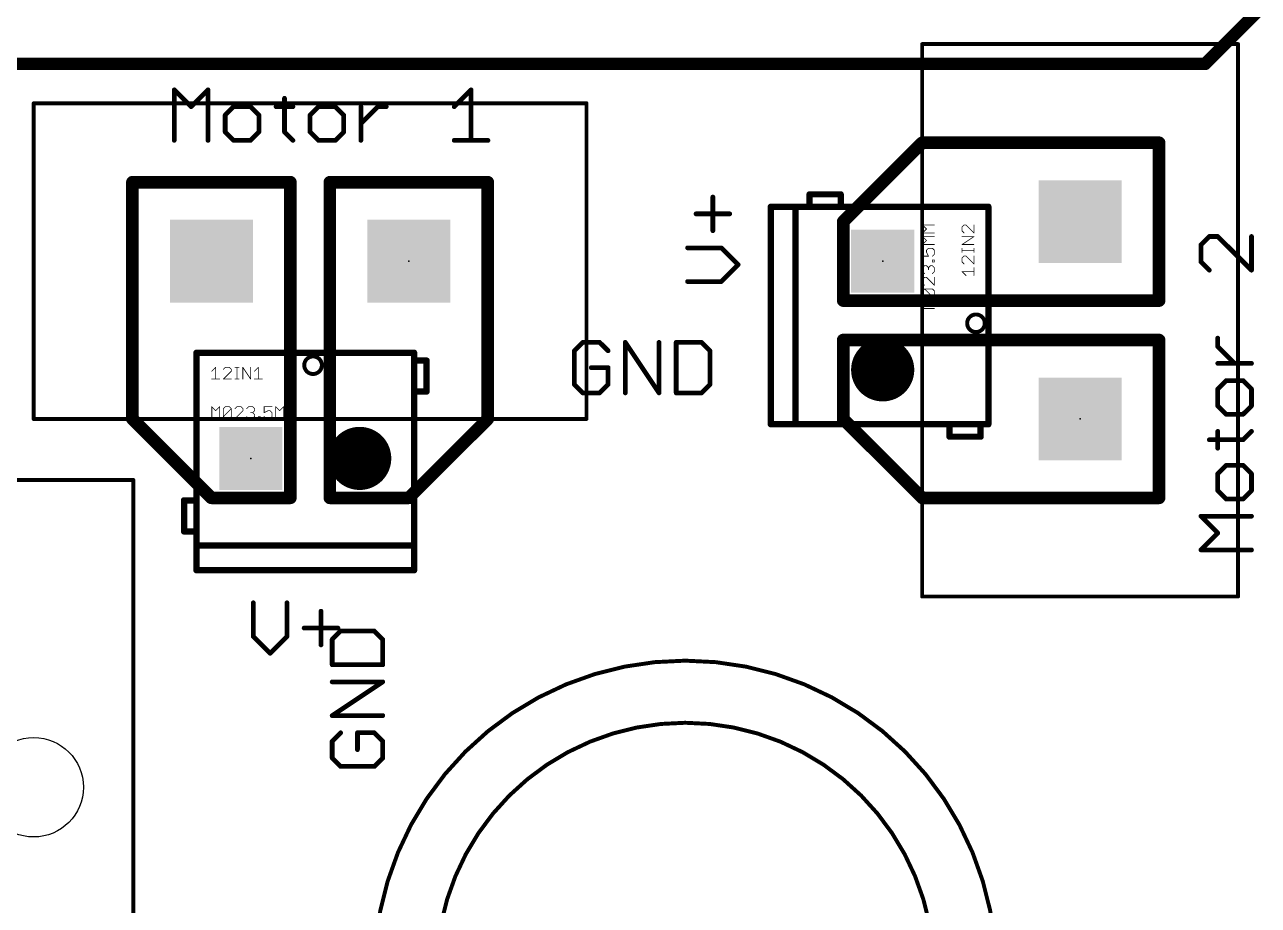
# Model space of a CAD drawing. Extents: x 0 to 9.2, y 0 to 4.69.
# Drawn here: x 6.314 to 7.876, y 1.934 to 3.05 of the extents above; entities that cross this region are included whole.
import ezdxf

# ---------------------------------------------------------------- set-up
doc = ezdxf.new("R2010")
doc.units = 0
for name, color, linetype in [('1', 22, 'CONTINUOUS'), ('121', 253, 'CONTINUOUS'), ('17', 82, 'CONTINUOUS'), ('20', 7, 'CONTINUOUS'), ('21', 253, 'CONTINUOUS'), ('22', 253, 'CONTINUOUS'), ('23', 7, 'CONTINUOUS'), ('24', 7, 'CONTINUOUS'), ('25', 253, 'CONTINUOUS'), ('27', 253, 'CONTINUOUS'), ('51', 253, 'CONTINUOUS')]:
    doc.layers.add(name, color=color, linetype=linetype)

# ---------------------------------------------------------------- blocks, each defined once
blk = doc.blocks.new('SQUAREP')
blk.add_solid([(-0.5, -0.5), (0.5, -0.5), (-0.5, 0.5), (0.5, 0.5)])
blk = doc.blocks.new('ROUNDP')
at = {"const_width": 0.5}
blk.add_lwpolyline([(0, -0.25, 1), (0, 0.25, 1), (0, -0.25)], format="xyb", dxfattribs=at)

msp = doc.modelspace()

# ---------------------------------------------------------------- linework, layer by layer
at = {"layer": '1', "const_width": 0.016}
for points in [[(8.375, 3.566732), (7.808268, 3)], [(7.808268, 3), (5.2, 3)], [(7.45, 2.9), (7.35, 2.8)], [(7.75, 2.9), (7.45, 2.9)], [(7.75, 2.7), (7.75, 2.9)], [(6.65, 2.85), (6.45, 2.85)], [(6.45, 2.85), (6.45, 2.55)], [(6.65, 2.45), (6.65, 2.85)], [(6.7, 2.85), (6.7, 2.45)], [(6.9, 2.85), (6.7, 2.85)], [(6.9, 2.55), (6.9, 2.85)], [(7.35, 2.8), (7.35, 2.7)], [(7.35, 2.7), (7.75, 2.7)], [(7.75, 2.65), (7.35, 2.65)], [(7.35, 2.65), (7.35, 2.55)], [(7.75, 2.45), (7.75, 2.65)], [(6.45, 2.55), (6.55, 2.45)], [(6.8, 2.45), (6.9, 2.55)], [(7.35, 2.55), (7.45, 2.45)], [(6.55, 2.45), (6.65, 2.45)], [(6.7, 2.45), (6.8, 2.45)], [(7.45, 2.45), (7.75, 2.45)]]:
    msp.add_lwpolyline(points, dxfattribs=at)
at = {"layer": '1', "const_width": 0.008}
for points in [[(7.805439, 3.002828, 1), (7.811096, 2.997172)], [(7.808268, 2.996, 1), (7.808268, 3.004)], [(7.45, 2.904, 1), (7.45, 2.896)], [(7.452828, 2.897172, 1), (7.447172, 2.902828)], [(7.754, 2.9, 1), (7.746, 2.9)], [(7.75, 2.896, 1), (7.75, 2.904)], [(6.45, 2.854, 1), (6.45, 2.846)], [(6.454, 2.85, 1), (6.446, 2.85)], [(6.654, 2.85, 1), (6.646, 2.85)], [(6.65, 2.846, 1), (6.65, 2.854)], [(6.704, 2.85, 1), (6.696, 2.85)], [(6.7, 2.854, 1), (6.7, 2.846)], [(6.904, 2.85, 1), (6.896, 2.85)], [(6.9, 2.846, 1), (6.9, 2.854)], [(7.354, 2.8, 1), (7.346, 2.8)], [(7.347172, 2.802828, 1), (7.352828, 2.797172)], [(7.35, 2.704, 1), (7.35, 2.696)], [(7.346, 2.7, 1), (7.354, 2.7)], [(7.746, 2.7, 1), (7.754, 2.7)], [(7.75, 2.696, 1), (7.75, 2.704)], [(7.35, 2.654, 1), (7.35, 2.646)], [(7.354, 2.65, 1), (7.346, 2.65)], [(7.754, 2.65, 1), (7.746, 2.65)], [(7.75, 2.646, 1), (7.75, 2.654)], [(6.446, 2.55, 1), (6.454, 2.55)], [(6.452828, 2.552828, 1), (6.447172, 2.547172)], [(6.896, 2.55, 1), (6.904, 2.55)], [(6.902828, 2.547172, 1), (6.897172, 2.552828)], [(7.346, 2.55, 1), (7.354, 2.55)], [(7.352828, 2.552828, 1), (7.347172, 2.547172)], [(6.55, 2.454, 1), (6.55, 2.446)], [(6.547172, 2.447172, 1), (6.552828, 2.452828)], [(6.646, 2.45, 1), (6.654, 2.45)], [(6.65, 2.446, 1), (6.65, 2.454)], [(6.7, 2.454, 1), (6.7, 2.446)], [(6.696, 2.45, 1), (6.704, 2.45)], [(6.797172, 2.452828, 1), (6.802828, 2.447172)], [(6.8, 2.446, 1), (6.8, 2.454)], [(7.45, 2.454, 1), (7.45, 2.446)], [(7.447172, 2.447172, 1), (7.452828, 2.452828)], [(7.746, 2.45, 1), (7.754, 2.45)], [(7.75, 2.446, 1), (7.75, 2.454)]]:
    msp.add_lwpolyline(points, format="xyb", dxfattribs=at)
at = {"layer": '121', "const_width": 0.006}
for points in [[(6.503, 2.903), (6.503, 2.967055)], [(6.503, 2.967055), (6.524352, 2.945703)], [(6.524352, 2.945703), (6.545703, 2.967055)], [(6.545703, 2.967055), (6.545703, 2.903)], [(6.857502, 2.945703), (6.878854, 2.967055)], [(6.878854, 2.967055), (6.878854, 2.903)], [(6.642586, 2.956379), (6.642586, 2.913676)], [(6.578131, 2.945703), (6.567455, 2.935027)], [(6.567455, 2.935027), (6.567455, 2.913676)], [(6.599482, 2.945703), (6.578131, 2.945703)], [(6.610158, 2.935027), (6.599482, 2.945703)], [(6.610158, 2.913676), (6.610158, 2.935027)], [(6.63191, 2.945703), (6.653261, 2.945703)], [(6.685556, 2.945703), (6.67488, 2.935027)], [(6.67488, 2.935027), (6.67488, 2.913676)], [(6.706907, 2.945703), (6.685556, 2.945703)], [(6.717583, 2.935027), (6.706907, 2.945703)], [(6.717583, 2.913676), (6.717583, 2.935027)], [(6.739335, 2.903), (6.739335, 2.945703)], [(6.739335, 2.924352), (6.760686, 2.945703)], [(6.760686, 2.945703), (6.771362, 2.945703)], [(6.567455, 2.913676), (6.578131, 2.903)], [(6.578131, 2.903), (6.599482, 2.903)], [(6.599482, 2.903), (6.610158, 2.913676)], [(6.642586, 2.913676), (6.653261, 2.903)], [(6.67488, 2.913676), (6.685556, 2.903)], [(6.685556, 2.903), (6.706907, 2.903)], [(6.706907, 2.903), (6.717583, 2.913676)], [(6.857502, 2.903), (6.900205, 2.903)], [(7.184973, 2.788545), (7.184973, 2.831248)], [(7.163621, 2.809896), (7.206324, 2.809896)], [(7.813621, 2.781247), (7.802945, 2.770572)], [(7.824297, 2.781247), (7.813621, 2.781247)], [(7.867, 2.738544), (7.824297, 2.781247)], [(7.867, 2.781247), (7.867, 2.738544)], [(7.195648, 2.766793), (7.152945, 2.766793)], [(7.217, 2.745441), (7.195648, 2.766793)], [(7.802945, 2.770572), (7.802945, 2.74922)], [(7.802945, 2.74922), (7.813621, 2.738544)], [(7.195648, 2.72409), (7.217, 2.745441)], [(7.152945, 2.72409), (7.195648, 2.72409)], [(7.020311, 2.647055), (7.009635, 2.636379)], [(7.041662, 2.647055), (7.020311, 2.647055)], [(7.052338, 2.636379), (7.041662, 2.647055)], [(7.07409, 2.583), (7.07409, 2.647055)], [(7.07409, 2.647055), (7.116793, 2.583)], [(7.116793, 2.583), (7.116793, 2.647055)], [(7.138545, 2.647055), (7.138545, 2.583)], [(7.170572, 2.647055), (7.138545, 2.647055)], [(7.181248, 2.636379), (7.170572, 2.647055)], [(7.824297, 2.641728), (7.824297, 2.652404)], [(7.845648, 2.620377), (7.824297, 2.641728)], [(7.009635, 2.636379), (7.009635, 2.593676)], [(7.181248, 2.593676), (7.181248, 2.636379)], [(7.052338, 2.615027), (7.030986, 2.615027)], [(7.052338, 2.593676), (7.052338, 2.615027)], [(7.867, 2.620377), (7.824297, 2.620377)], [(7.009635, 2.593676), (7.020311, 2.583)], [(7.041662, 2.583), (7.052338, 2.593676)], [(7.170572, 2.583), (7.181248, 2.593676)], [(7.834973, 2.598625), (7.824297, 2.587949)], [(7.856324, 2.598625), (7.834973, 2.598625)], [(7.867, 2.587949), (7.856324, 2.598625)], [(7.020311, 2.583), (7.041662, 2.583)], [(7.138545, 2.583), (7.170572, 2.583)], [(7.824297, 2.587949), (7.824297, 2.566598)], [(7.867, 2.566598), (7.867, 2.587949)], [(7.824297, 2.566598), (7.834973, 2.555922)], [(7.856324, 2.555922), (7.867, 2.566598)], [(7.834973, 2.555922), (7.856324, 2.555922)], [(7.824297, 2.512952), (7.824297, 2.534303)], [(7.856324, 2.523628), (7.867, 2.534303)], [(7.813621, 2.523628), (7.856324, 2.523628)], [(7.834973, 2.4912), (7.824297, 2.480524)], [(7.856324, 2.4912), (7.834973, 2.4912)], [(7.867, 2.480524), (7.856324, 2.4912)], [(7.824297, 2.480524), (7.824297, 2.459173)], [(7.867, 2.459173), (7.867, 2.480524)], [(7.824297, 2.459173), (7.834973, 2.448497)], [(7.856324, 2.448497), (7.867, 2.459173)], [(7.834973, 2.448497), (7.856324, 2.448497)], [(7.824297, 2.405393), (7.802945, 2.426745)], [(7.802945, 2.426745), (7.867, 2.426745)], [(7.802945, 2.384042), (7.824297, 2.405393)], [(7.867, 2.384042), (7.802945, 2.384042)], [(6.603, 2.317055), (6.603, 2.274352)], [(6.645703, 2.274352), (6.645703, 2.317055)], [(6.688806, 2.306379), (6.688806, 2.263676)], [(6.667455, 2.285027), (6.710158, 2.285027)], [(6.713621, 2.281248), (6.702945, 2.270572)], [(6.756324, 2.281248), (6.713621, 2.281248)], [(6.767, 2.270572), (6.756324, 2.281248)], [(6.603, 2.274352), (6.624352, 2.253)], [(6.624352, 2.253), (6.645703, 2.274352)], [(6.702945, 2.270572), (6.702945, 2.238545)], [(6.767, 2.238545), (6.767, 2.270572)], [(6.702945, 2.238545), (6.767, 2.238545)], [(6.702945, 2.17409), (6.767, 2.216793)], [(6.767, 2.216793), (6.702945, 2.216793)], [(6.767, 2.17409), (6.702945, 2.17409)], [(6.713621, 2.152338), (6.702945, 2.141662)], [(6.702945, 2.141662), (6.702945, 2.120311)], [(6.756324, 2.152338), (6.734973, 2.152338)], [(6.734973, 2.152338), (6.734973, 2.130986)], [(6.767, 2.141662), (6.756324, 2.152338)], [(6.767, 2.120311), (6.767, 2.141662)], [(6.702945, 2.120311), (6.713621, 2.109635)], [(6.713621, 2.109635), (6.756324, 2.109635)], [(6.756324, 2.109635), (6.767, 2.120311)]]:
    msp.add_lwpolyline(points, dxfattribs=at)
at = {"layer": '121', "const_width": 0.003}
for points in [[(6.5045, 2.967055, 1), (6.5015, 2.967055)], [(6.504061, 2.968115, 1), (6.501939, 2.965994)], [(6.547203, 2.967055, 1), (6.544203, 2.967055)], [(6.546764, 2.965994, 1), (6.544642, 2.968115)], [(6.880354, 2.967055, 1), (6.877354, 2.967055)], [(6.879914, 2.965994, 1), (6.877793, 2.968115)], [(6.644086, 2.956379, 1), (6.641086, 2.956379)], [(6.523291, 2.946764, 1), (6.525412, 2.944642)], [(6.523291, 2.944642, 1), (6.525412, 2.946764)], [(6.568955, 2.935027, 1), (6.565955, 2.935027)], [(6.566394, 2.936088, 1), (6.568516, 2.933967)], [(6.578131, 2.947203, 1), (6.578131, 2.944203)], [(6.579191, 2.944642, 1), (6.57707, 2.946764)], [(6.600543, 2.946764, 1), (6.598422, 2.944642)], [(6.599482, 2.944203, 1), (6.599482, 2.947203)], [(6.611658, 2.935027, 1), (6.608658, 2.935027)], [(6.609097, 2.933967, 1), (6.611219, 2.936088)], [(6.63191, 2.947203, 1), (6.63191, 2.944203)], [(6.653261, 2.944203, 1), (6.653261, 2.947203)], [(6.67638, 2.935027, 1), (6.67338, 2.935027)], [(6.673819, 2.936088, 1), (6.675941, 2.933967)], [(6.685556, 2.947203, 1), (6.685556, 2.944203)], [(6.686616, 2.944642, 1), (6.684495, 2.946764)], [(6.707968, 2.946764, 1), (6.705847, 2.944642)], [(6.706907, 2.944203, 1), (6.706907, 2.947203)], [(6.719083, 2.935027, 1), (6.716083, 2.935027)], [(6.716522, 2.933967, 1), (6.718644, 2.936088)], [(6.740835, 2.945703, 1), (6.737835, 2.945703)], [(6.760686, 2.947203, 1), (6.760686, 2.944203)], [(6.761747, 2.944642, 1), (6.759626, 2.946764)], [(6.771362, 2.944203, 1), (6.771362, 2.947203)], [(6.856442, 2.946764, 1), (6.858563, 2.944642)], [(6.738274, 2.925412, 1), (6.740396, 2.923291)], [(6.568516, 2.914736, 1), (6.566394, 2.912615)], [(6.565955, 2.913676, 1), (6.568955, 2.913676)], [(6.578131, 2.9045, 1), (6.578131, 2.9015)], [(6.57707, 2.901939, 1), (6.579191, 2.904061)], [(6.598422, 2.904061, 1), (6.600543, 2.901939)], [(6.599482, 2.9015, 1), (6.599482, 2.9045)], [(6.608658, 2.913676, 1), (6.611658, 2.913676)], [(6.611219, 2.912615, 1), (6.609097, 2.914736)], [(6.643646, 2.914736, 1), (6.641525, 2.912615)], [(6.641086, 2.913676, 1), (6.644086, 2.913676)], [(6.652201, 2.901939, 1), (6.654322, 2.904061)], [(6.675941, 2.914736, 1), (6.673819, 2.912615)], [(6.67338, 2.913676, 1), (6.67638, 2.913676)], [(6.685556, 2.9045, 1), (6.685556, 2.9015)], [(6.684495, 2.901939, 1), (6.686616, 2.904061)], [(6.705847, 2.904061, 1), (6.707968, 2.901939)], [(6.706907, 2.9015, 1), (6.706907, 2.9045)], [(6.716083, 2.913676, 1), (6.719083, 2.913676)], [(6.718644, 2.912615, 1), (6.716522, 2.914736)], [(6.857502, 2.9045, 1), (6.857502, 2.9015)], [(6.900205, 2.9015, 1), (6.900205, 2.9045)], [(6.5015, 2.903, 1), (6.5045, 2.903)], [(6.544203, 2.903, 1), (6.547203, 2.903)], [(6.737835, 2.903, 1), (6.740835, 2.903)], [(6.877354, 2.903, 1), (6.880354, 2.903)], [(7.186473, 2.831248, 1), (7.183473, 2.831248)], [(7.163621, 2.811396, 1), (7.163621, 2.808396)], [(7.206324, 2.808396, 1), (7.206324, 2.811396)], [(7.183473, 2.788545, 1), (7.186473, 2.788545)], [(7.813621, 2.782747, 1), (7.813621, 2.779747)], [(7.814682, 2.780187, 1), (7.81256, 2.782308)], [(7.825358, 2.782308, 1), (7.823236, 2.780187)], [(7.824297, 2.779747, 1), (7.824297, 2.782747)], [(7.8685, 2.781247, 1), (7.8655, 2.781247)], [(7.152945, 2.768293, 1), (7.152945, 2.765293)], [(7.196709, 2.767854, 1), (7.194588, 2.765732)], [(7.195648, 2.765293, 1), (7.195648, 2.768293)], [(7.804445, 2.770572, 1), (7.801445, 2.770572)], [(7.801885, 2.771632, 1), (7.804006, 2.769511)], [(7.804006, 2.750281, 1), (7.801885, 2.748159)], [(7.801445, 2.74922, 1), (7.804445, 2.74922)], [(7.218061, 2.744381, 1), (7.215939, 2.746502)], [(7.215939, 2.744381, 1), (7.218061, 2.746502)], [(7.81256, 2.737484, 1), (7.814682, 2.739605)], [(7.8655, 2.738544, 1), (7.8685, 2.738544)], [(7.865939, 2.737484, 1), (7.868061, 2.739605)], [(7.152945, 2.72559, 1), (7.152945, 2.72259)], [(7.194588, 2.725151, 1), (7.196709, 2.723029)], [(7.195648, 2.72259, 1), (7.195648, 2.72559)], [(7.020311, 2.648555, 1), (7.020311, 2.645555)], [(7.021371, 2.645994, 1), (7.01925, 2.648115)], [(7.042723, 2.648115, 1), (7.040602, 2.645994)], [(7.041662, 2.645555, 1), (7.041662, 2.648555)], [(7.07559, 2.647055, 1), (7.07259, 2.647055)], [(7.075338, 2.647887, 1), (7.072842, 2.646223)], [(7.118293, 2.647055, 1), (7.115293, 2.647055)], [(7.140045, 2.647055, 1), (7.137045, 2.647055)], [(7.138545, 2.648555, 1), (7.138545, 2.645555)], [(7.171633, 2.648115, 1), (7.169511, 2.645994)], [(7.170572, 2.645555, 1), (7.170572, 2.648555)], [(7.825797, 2.652404, 1), (7.822797, 2.652404)], [(7.825358, 2.642789, 1), (7.823236, 2.640668)], [(7.822797, 2.641728, 1), (7.825797, 2.641728)], [(7.011135, 2.636379, 1), (7.008135, 2.636379)], [(7.008574, 2.63744, 1), (7.010696, 2.635318)], [(7.051277, 2.635318, 1), (7.053399, 2.63744)], [(7.182748, 2.636379, 1), (7.179748, 2.636379)], [(7.180187, 2.635318, 1), (7.182309, 2.63744)], [(7.030986, 2.616527, 1), (7.030986, 2.613527)], [(7.053838, 2.615027, 1), (7.050838, 2.615027)], [(7.052338, 2.613527, 1), (7.052338, 2.616527)], [(7.824297, 2.621877, 1), (7.824297, 2.618877)], [(7.844588, 2.619316, 1), (7.846709, 2.621438)], [(7.867, 2.618877, 1), (7.867, 2.621877)], [(7.010696, 2.594736, 1), (7.008574, 2.592615)], [(7.008135, 2.593676, 1), (7.011135, 2.593676)], [(7.050838, 2.593676, 1), (7.053838, 2.593676)], [(7.053399, 2.592615, 1), (7.051277, 2.594736)], [(7.179748, 2.593676, 1), (7.182748, 2.593676)], [(7.182309, 2.592615, 1), (7.180187, 2.594736)], [(7.834973, 2.600125, 1), (7.834973, 2.597125)], [(7.836033, 2.597564, 1), (7.833912, 2.599686)], [(7.857385, 2.599686, 1), (7.855264, 2.597564)], [(7.856324, 2.597125, 1), (7.856324, 2.600125)], [(7.020311, 2.5845, 1), (7.020311, 2.5815)], [(7.01925, 2.581939, 1), (7.021371, 2.584061)], [(7.040602, 2.584061, 1), (7.042723, 2.581939)], [(7.041662, 2.5815, 1), (7.041662, 2.5845)], [(7.07259, 2.583, 1), (7.07559, 2.583)], [(7.115293, 2.583, 1), (7.118293, 2.583)], [(7.115545, 2.582168, 1), (7.118041, 2.583832)], [(7.138545, 2.5845, 1), (7.138545, 2.5815)], [(7.137045, 2.583, 1), (7.140045, 2.583)], [(7.169511, 2.584061, 1), (7.171633, 2.581939)], [(7.170572, 2.5815, 1), (7.170572, 2.5845)], [(7.825797, 2.587949, 1), (7.822797, 2.587949)], [(7.823236, 2.58901, 1), (7.825358, 2.586889)], [(7.8685, 2.587949, 1), (7.8655, 2.587949)], [(7.865939, 2.586889, 1), (7.868061, 2.58901)], [(7.825358, 2.567658, 1), (7.823236, 2.565537)], [(7.822797, 2.566598, 1), (7.825797, 2.566598)], [(7.8655, 2.566598, 1), (7.8685, 2.566598)], [(7.868061, 2.565537, 1), (7.865939, 2.567658)], [(7.834973, 2.557422, 1), (7.834973, 2.554422)], [(7.833912, 2.554861, 1), (7.836033, 2.556983)], [(7.855264, 2.556983, 1), (7.857385, 2.554861)], [(7.856324, 2.554422, 1), (7.856324, 2.557422)], [(7.825797, 2.534303, 1), (7.822797, 2.534303)], [(7.868061, 2.533243, 1), (7.865939, 2.535364)], [(7.813621, 2.525128, 1), (7.813621, 2.522128)], [(7.855264, 2.524688, 1), (7.857385, 2.522567)], [(7.856324, 2.522128, 1), (7.856324, 2.525128)], [(7.822797, 2.512952, 1), (7.825797, 2.512952)], [(7.834973, 2.4927, 1), (7.834973, 2.4897)], [(7.836033, 2.490139, 1), (7.833912, 2.492261)], [(7.857385, 2.492261, 1), (7.855264, 2.490139)], [(7.856324, 2.4897, 1), (7.856324, 2.4927)], [(7.825797, 2.480524, 1), (7.822797, 2.480524)], [(7.823236, 2.481585, 1), (7.825358, 2.479464)], [(7.8685, 2.480524, 1), (7.8655, 2.480524)], [(7.865939, 2.479464, 1), (7.868061, 2.481585)], [(7.825358, 2.460233, 1), (7.823236, 2.458112)], [(7.822797, 2.459173, 1), (7.825797, 2.459173)], [(7.8655, 2.459173, 1), (7.8685, 2.459173)], [(7.868061, 2.458112, 1), (7.865939, 2.460233)], [(7.834973, 2.449997, 1), (7.834973, 2.446997)], [(7.833912, 2.447436, 1), (7.836033, 2.449558)], [(7.855264, 2.449558, 1), (7.857385, 2.447436)], [(7.856324, 2.446997, 1), (7.856324, 2.449997)], [(7.804006, 2.427806, 1), (7.801885, 2.425684)], [(7.802945, 2.428245, 1), (7.802945, 2.425245)], [(7.867, 2.425245, 1), (7.867, 2.428245)], [(7.825358, 2.404333, 1), (7.823236, 2.406454)], [(7.823236, 2.404333, 1), (7.825358, 2.406454)], [(7.802945, 2.385542, 1), (7.802945, 2.382542)], [(7.801885, 2.385103, 1), (7.804006, 2.382981)], [(7.867, 2.382542, 1), (7.867, 2.385542)], [(6.6045, 2.317055, 1), (6.6015, 2.317055)], [(6.647203, 2.317055, 1), (6.644203, 2.317055)], [(6.690306, 2.306379, 1), (6.687306, 2.306379)], [(6.667455, 2.286527, 1), (6.667455, 2.283527)], [(6.710158, 2.283527, 1), (6.710158, 2.286527)], [(6.713621, 2.282748, 1), (6.713621, 2.279748)], [(6.714682, 2.280187, 1), (6.71256, 2.282309)], [(6.757385, 2.282309, 1), (6.755264, 2.280187)], [(6.756324, 2.279748, 1), (6.756324, 2.282748)], [(6.604061, 2.275412, 1), (6.601939, 2.273291)], [(6.6015, 2.274352, 1), (6.6045, 2.274352)], [(6.644203, 2.274352, 1), (6.647203, 2.274352)], [(6.646764, 2.273291, 1), (6.644642, 2.275412)], [(6.687306, 2.263676, 1), (6.690306, 2.263676)], [(6.704445, 2.270572, 1), (6.701445, 2.270572)], [(6.701885, 2.271633, 1), (6.704006, 2.269511)], [(6.7685, 2.270572, 1), (6.7655, 2.270572)], [(6.765939, 2.269511, 1), (6.768061, 2.271633)], [(6.623291, 2.254061, 1), (6.625412, 2.251939)], [(6.623291, 2.251939, 1), (6.625412, 2.254061)], [(6.702945, 2.240045, 1), (6.702945, 2.237045)], [(6.701445, 2.238545, 1), (6.704445, 2.238545)], [(6.7655, 2.238545, 1), (6.7685, 2.238545)], [(6.767, 2.237045, 1), (6.767, 2.240045)], [(6.702945, 2.218293, 1), (6.702945, 2.215293)], [(6.767832, 2.215545, 1), (6.766168, 2.218041)], [(6.767, 2.215293, 1), (6.767, 2.218293)], [(6.702945, 2.17559, 1), (6.702945, 2.17259)], [(6.702113, 2.175338, 1), (6.703777, 2.172842)], [(6.767, 2.17259, 1), (6.767, 2.17559)], [(6.704445, 2.141662, 1), (6.701445, 2.141662)], [(6.701885, 2.142723, 1), (6.704006, 2.140602)], [(6.714682, 2.151277, 1), (6.71256, 2.153399)], [(6.734973, 2.153838, 1), (6.734973, 2.150838)], [(6.736473, 2.152338, 1), (6.733473, 2.152338)], [(6.757385, 2.153399, 1), (6.755264, 2.151277)], [(6.756324, 2.150838, 1), (6.756324, 2.153838)], [(6.7685, 2.141662, 1), (6.7655, 2.141662)], [(6.765939, 2.140602, 1), (6.768061, 2.142723)], [(6.733473, 2.130986, 1), (6.736473, 2.130986)], [(6.701445, 2.120311, 1), (6.704445, 2.120311)], [(6.704006, 2.121371, 1), (6.701885, 2.11925)], [(6.713621, 2.111135, 1), (6.713621, 2.108135)], [(6.71256, 2.108574, 1), (6.714682, 2.110696)], [(6.755264, 2.110696, 1), (6.757385, 2.108574)], [(6.756324, 2.108135, 1), (6.756324, 2.111135)], [(6.7655, 2.120311, 1), (6.7685, 2.120311)], [(6.768061, 2.11925, 1), (6.765939, 2.121371)]]:
    msp.add_lwpolyline(points, format="xyb", dxfattribs=at)
at = {"layer": '20'}
msp.add_circle((6.325, 2.083268), 0.062992, dxfattribs=at)
at = {"layer": '21'}
for points, const_width in [([(7.85, 3.025), (7.45, 3.025)], 0.005), ([(7.45, 3.025), (7.45, 2.325)], 0.005), ([(7.85, 2.325), (7.85, 3.025)], 0.005), ([(7.258268, 2.543307), (7.258268, 2.818898)], 0.008), ([(7.258268, 2.818898), (7.289764, 2.818898)], 0.008), ([(7.289764, 2.818898), (7.533858, 2.818898)], 0.008), ([(7.289764, 2.543307), (7.289764, 2.818898)], 0.008), ([(7.533858, 2.818898), (7.533858, 2.543307)], 0.008), ([(6.531102, 2.633858), (6.806693, 2.633858)], 0.008), ([(6.531102, 2.389764), (6.531102, 2.633858)], 0.008), ([(6.806693, 2.633858), (6.806693, 2.389764)], 0.008), ([(7.289764, 2.543307), (7.258268, 2.543307)], 0.008), ([(7.533858, 2.543307), (7.289764, 2.543307)], 0.008), ([(6.531102, 2.358268), (6.531102, 2.389764)], 0.008), ([(6.806693, 2.389764), (6.531102, 2.389764)], 0.008), ([(6.806693, 2.389764), (6.806693, 2.358268)], 0.008), ([(6.806693, 2.358268), (6.531102, 2.358268)], 0.008), ([(7.45, 2.325), (7.85, 2.325)], 0.005)]:
    msp.add_lwpolyline(points, dxfattribs=dict(at, const_width=const_width))
for points, const_width in [([(7.45, 3.02625, 1), (7.45, 3.02375)], 0.0025), ([(7.45125, 3.025, 1), (7.44875, 3.025)], 0.0025), ([(7.85125, 3.025, 1), (7.84875, 3.025)], 0.0025), ([(7.85, 3.02375, 1), (7.85, 3.02625)], 0.0025), ([(7.260268, 2.818898, 1), (7.256268, 2.818898)], 0.004), ([(7.258268, 2.820898, 1), (7.258268, 2.816898)], 0.004), ([(7.289764, 2.820898, 1), (7.289764, 2.816898)], 0.004), ([(7.291764, 2.818898, 1), (7.287764, 2.818898)], 0.004), ([(7.289764, 2.816898, 1), (7.289764, 2.820898)], 0.004), ([(7.535858, 2.818898, 1), (7.531858, 2.818898)], 0.004), ([(7.533858, 2.816898, 1), (7.533858, 2.820898)], 0.004), ([(6.531102, 2.635858, 1), (6.531102, 2.631858)], 0.004), ([(6.533102, 2.633858, 1), (6.529102, 2.633858)], 0.004), ([(6.808693, 2.633858, 1), (6.804693, 2.633858)], 0.004), ([(6.806693, 2.631858, 1), (6.806693, 2.635858)], 0.004), ([(7.258268, 2.545307, 1), (7.258268, 2.541307)], 0.004), ([(7.289764, 2.545307, 1), (7.289764, 2.541307)], 0.004), ([(7.289764, 2.541307, 1), (7.289764, 2.545307)], 0.004), ([(7.533858, 2.541307, 1), (7.533858, 2.545307)], 0.004), ([(7.256268, 2.543307, 1), (7.260268, 2.543307)], 0.004), ([(7.287764, 2.543307, 1), (7.291764, 2.543307)], 0.004), ([(7.531858, 2.543307, 1), (7.535858, 2.543307)], 0.004), ([(6.533102, 2.389764, 1), (6.529102, 2.389764)], 0.004), ([(6.531102, 2.391764, 1), (6.531102, 2.387764)], 0.004), ([(6.529102, 2.389764, 1), (6.533102, 2.389764)], 0.004), ([(6.808693, 2.389764, 1), (6.804693, 2.389764)], 0.004), ([(6.804693, 2.389764, 1), (6.808693, 2.389764)], 0.004), ([(6.806693, 2.387764, 1), (6.806693, 2.391764)], 0.004), ([(6.531102, 2.360268, 1), (6.531102, 2.356268)], 0.004), ([(6.529102, 2.358268, 1), (6.533102, 2.358268)], 0.004), ([(6.804693, 2.358268, 1), (6.808693, 2.358268)], 0.004), ([(6.806693, 2.356268, 1), (6.806693, 2.360268)], 0.004), ([(7.45, 2.32625, 1), (7.45, 2.32375)], 0.0025), ([(7.85, 2.32375, 1), (7.85, 2.32625)], 0.0025), ([(7.44875, 2.325, 1), (7.45125, 2.325)], 0.0025), ([(7.84875, 2.325, 1), (7.85125, 2.325)], 0.0025), ([(7.15, 1.456299, 1), (7.15, 2.243701, 1), (7.15, 1.456299)], 0.005), ([(7.15, 1.535, 1), (7.15, 2.165, 1), (7.15, 1.535)], 0.005)]:
    msp.add_lwpolyline(points, format="xyb", dxfattribs=dict(at, const_width=const_width))
at = {"layer": '22', "const_width": 0.005}
for points in [[(6.325, 2.55), (6.325, 2.95)], [(6.325, 2.95), (7.025, 2.95)], [(7.025, 2.95), (7.025, 2.55)], [(7.025, 2.55), (6.325, 2.55)], [(6.451181, 2.472638), (5.748819, 2.472638)], [(6.451181, 2.472638), (6.451181, 1.827362)]]:
    msp.add_lwpolyline(points, dxfattribs=at)
at = {"layer": '22', "const_width": 0.0025}
for points in [[(6.32625, 2.95, 1), (6.32375, 2.95)], [(6.325, 2.95125, 1), (6.325, 2.94875)], [(7.02625, 2.95, 1), (7.02375, 2.95)], [(7.025, 2.94875, 1), (7.025, 2.95125)], [(6.325, 2.55125, 1), (6.325, 2.54875)], [(6.32375, 2.55, 1), (6.32625, 2.55)], [(7.02375, 2.55, 1), (7.02625, 2.55)], [(7.025, 2.54875, 1), (7.025, 2.55125)], [(6.452431, 2.472638, 1), (6.449931, 2.472638)], [(6.451181, 2.471388, 1), (6.451181, 2.473888)]]:
    msp.add_lwpolyline(points, format="xyb", dxfattribs=at)
at = {"layer": '23'}
for p in [(7.4, 2.75), (7.65, 2.55), (6.6, 2.5)]:
    msp.add_point(p, dxfattribs=at)
at = {"layer": '24'}
msp.add_point((6.8, 2.75), dxfattribs=at)
at = {"layer": '25', "const_width": 0.001}
for points in [[(7.502989, 2.795776), (7.500487, 2.793274)], [(7.505492, 2.795776), (7.502989, 2.795776)], [(7.5155, 2.785767), (7.505492, 2.795776)], [(7.5155, 2.795776), (7.5155, 2.785767)], [(7.500487, 2.793274), (7.500487, 2.788269)], [(7.500487, 2.788269), (7.502989, 2.785767)], [(7.500487, 2.771035), (7.5155, 2.781043)], [(7.5155, 2.781043), (7.500487, 2.781043)], [(7.5155, 2.771035), (7.500487, 2.771035)], [(7.500487, 2.761213), (7.500487, 2.766217)], [(7.5155, 2.761213), (7.5155, 2.766217)], [(7.5155, 2.763715), (7.500487, 2.763715)], [(7.502989, 2.756489), (7.500487, 2.753987)], [(7.500487, 2.753987), (7.500487, 2.748983)], [(7.500487, 2.748983), (7.502989, 2.74648)], [(7.505492, 2.756489), (7.502989, 2.756489)], [(7.5155, 2.74648), (7.505492, 2.756489)], [(7.5155, 2.756489), (7.5155, 2.74648)], [(7.505492, 2.731748), (7.500487, 2.736752)], [(7.500487, 2.736752), (7.5155, 2.736752)], [(7.5155, 2.731748), (7.5155, 2.741756)], [(6.5505, 2.610508), (6.555504, 2.615513)], [(6.555504, 2.615513), (6.555504, 2.6005)], [(6.567735, 2.615513), (6.565233, 2.613011)], [(6.565233, 2.6005), (6.575241, 2.610508)], [(6.572739, 2.615513), (6.567735, 2.615513)], [(6.575241, 2.613011), (6.572739, 2.615513)], [(6.575241, 2.610508), (6.575241, 2.613011)], [(6.579965, 2.615513), (6.584969, 2.615513)], [(6.582467, 2.6005), (6.582467, 2.615513)], [(6.589787, 2.6005), (6.589787, 2.615513)], [(6.589787, 2.615513), (6.599795, 2.6005)], [(6.599795, 2.6005), (6.599795, 2.615513)], [(6.604519, 2.610508), (6.609523, 2.615513)], [(6.609523, 2.615513), (6.609523, 2.6005)], [(6.5505, 2.6005), (6.560508, 2.6005)], [(6.575241, 2.6005), (6.565233, 2.6005)], [(6.579965, 2.6005), (6.584969, 2.6005)], [(6.604519, 2.6005), (6.614528, 2.6005)]]:
    msp.add_lwpolyline(points, dxfattribs=at)
at = {"layer": '25', "const_width": 0.0005}
for points in [[(7.502989, 2.796026, 1), (7.502989, 2.795526)], [(7.503166, 2.795599, 1), (7.502813, 2.795952)], [(7.505668, 2.795952, 1), (7.505315, 2.795599)], [(7.505492, 2.795526, 1), (7.505492, 2.796026)], [(7.51575, 2.795776, 1), (7.51525, 2.795776)], [(7.500737, 2.793274, 1), (7.500237, 2.793274)], [(7.50031, 2.79345, 1), (7.500664, 2.793097)], [(7.500664, 2.788446, 1), (7.50031, 2.788093)], [(7.500237, 2.788269, 1), (7.500737, 2.788269)], [(7.500487, 2.781293, 1), (7.500487, 2.780793)], [(7.502813, 2.78559, 1), (7.503166, 2.785944)], [(7.51525, 2.785767, 1), (7.51575, 2.785767)], [(7.515323, 2.78559, 1), (7.515677, 2.785944)], [(7.515639, 2.780835, 1), (7.515361, 2.781251)], [(7.5155, 2.780793, 1), (7.5155, 2.781293)], [(7.500487, 2.771285, 1), (7.500487, 2.770785)], [(7.500737, 2.766217, 1), (7.500237, 2.766217)], [(7.500349, 2.771243, 1), (7.500626, 2.770827)], [(7.51575, 2.766217, 1), (7.51525, 2.766217)], [(7.5155, 2.770785, 1), (7.5155, 2.771285)], [(7.500487, 2.763965, 1), (7.500487, 2.763465)], [(7.500237, 2.761213, 1), (7.500737, 2.761213)], [(7.500737, 2.753987, 1), (7.500237, 2.753987)], [(7.50031, 2.754164, 1), (7.500664, 2.75381)], [(7.500664, 2.749159, 1), (7.50031, 2.748806)], [(7.500237, 2.748983, 1), (7.500737, 2.748983)], [(7.502989, 2.756739, 1), (7.502989, 2.756239)], [(7.503166, 2.756312, 1), (7.502813, 2.756666)], [(7.505668, 2.756666, 1), (7.505315, 2.756312)], [(7.505492, 2.756239, 1), (7.505492, 2.756739)], [(7.51525, 2.761213, 1), (7.51575, 2.761213)], [(7.51575, 2.756489, 1), (7.51525, 2.756489)], [(7.5155, 2.763465, 1), (7.5155, 2.763965)], [(7.500664, 2.736929, 1), (7.50031, 2.736575)], [(7.500487, 2.737002, 1), (7.500487, 2.736502)], [(7.502813, 2.746304, 1), (7.503166, 2.746657)], [(7.51525, 2.74648, 1), (7.51575, 2.74648)], [(7.51575, 2.741756, 1), (7.51525, 2.741756)], [(7.515323, 2.746304, 1), (7.515677, 2.746657)], [(7.5155, 2.736502, 1), (7.5155, 2.737002)], [(7.505315, 2.731571, 1), (7.505668, 2.731925)], [(7.51525, 2.731748, 1), (7.51575, 2.731748)], [(6.550323, 2.610685, 1), (6.550677, 2.610332)], [(6.555754, 2.615513, 1), (6.555254, 2.615513)], [(6.555681, 2.615336, 1), (6.555327, 2.61569)], [(6.565056, 2.613187, 1), (6.565409, 2.612834)], [(6.567735, 2.615763, 1), (6.567735, 2.615263)], [(6.567911, 2.615336, 1), (6.567558, 2.61569)], [(6.572916, 2.61569, 1), (6.572562, 2.615336)], [(6.572739, 2.615263, 1), (6.572739, 2.615763)], [(6.575491, 2.613011, 1), (6.574991, 2.613011)], [(6.574991, 2.610508, 1), (6.575491, 2.610508)], [(6.575064, 2.612834, 1), (6.575418, 2.613187)], [(6.575418, 2.610332, 1), (6.575064, 2.610685)], [(6.579965, 2.615763, 1), (6.579965, 2.615263)], [(6.582717, 2.615513, 1), (6.582217, 2.615513)], [(6.584969, 2.615263, 1), (6.584969, 2.615763)], [(6.590037, 2.615513, 1), (6.589537, 2.615513)], [(6.589995, 2.615651, 1), (6.589579, 2.615374)], [(6.600045, 2.615513, 1), (6.599545, 2.615513)], [(6.604343, 2.610685, 1), (6.604696, 2.610332)], [(6.609773, 2.615513, 1), (6.609273, 2.615513)], [(6.6097, 2.615336, 1), (6.609347, 2.61569)], [(6.5505, 2.60075, 1), (6.5505, 2.60025)], [(6.555254, 2.6005, 1), (6.555754, 2.6005)], [(6.560508, 2.60025, 1), (6.560508, 2.60075)], [(6.565233, 2.60075, 1), (6.565233, 2.60025)], [(6.565056, 2.600677, 1), (6.565409, 2.600323)], [(6.575241, 2.60025, 1), (6.575241, 2.60075)], [(6.579965, 2.60075, 1), (6.579965, 2.60025)], [(6.582217, 2.6005, 1), (6.582717, 2.6005)], [(6.584969, 2.60025, 1), (6.584969, 2.60075)], [(6.589537, 2.6005, 1), (6.590037, 2.6005)], [(6.599545, 2.6005, 1), (6.600045, 2.6005)], [(6.599587, 2.600361, 1), (6.600003, 2.600639)], [(6.604519, 2.60075, 1), (6.604519, 2.60025)], [(6.609273, 2.6005, 1), (6.609773, 2.6005)], [(6.614528, 2.60025, 1), (6.614528, 2.60075)]]:
    msp.add_lwpolyline(points, format="xyb", dxfattribs=at)
at = {"layer": '27', "const_width": 0.001}
for points in [[(7.455492, 2.790771), (7.450487, 2.795776)], [(7.450487, 2.795776), (7.4655, 2.795776)], [(7.450487, 2.785767), (7.455492, 2.790771)], [(7.4655, 2.785767), (7.450487, 2.785767)], [(7.455492, 2.776039), (7.450487, 2.781043)], [(7.450487, 2.781043), (7.4655, 2.781043)], [(7.450487, 2.771035), (7.455492, 2.776039)], [(7.4655, 2.771035), (7.450487, 2.771035)], [(7.450487, 2.766311), (7.450487, 2.756302)], [(7.455492, 2.763808), (7.457994, 2.766311)], [(7.457994, 2.766311), (7.462998, 2.766311)], [(7.462998, 2.766311), (7.4655, 2.763808)], [(7.450487, 2.756302), (7.457994, 2.756302)], [(7.455492, 2.761306), (7.455492, 2.763808)], [(7.457994, 2.756302), (7.455492, 2.761306)], [(7.4655, 2.758804), (7.462998, 2.756302)], [(7.462998, 2.748936), (7.462998, 2.751438)], [(7.462998, 2.751438), (7.4655, 2.751438)], [(7.4655, 2.748936), (7.462998, 2.748936)], [(7.4655, 2.763808), (7.4655, 2.758804)], [(7.4655, 2.751438), (7.4655, 2.748936)], [(7.450487, 2.74171), (7.452989, 2.744212)], [(7.450487, 2.736705), (7.450487, 2.74171)], [(7.452989, 2.734203), (7.450487, 2.736705)], [(7.452989, 2.744212), (7.455492, 2.744212)], [(7.455492, 2.744212), (7.457994, 2.74171)], [(7.457994, 2.74171), (7.460496, 2.744212)], [(7.457994, 2.74171), (7.457994, 2.739207)], [(7.460496, 2.744212), (7.462998, 2.744212)], [(7.462998, 2.744212), (7.4655, 2.74171)], [(7.4655, 2.736705), (7.462998, 2.734203)], [(7.4655, 2.74171), (7.4655, 2.736705)], [(7.452989, 2.729479), (7.450487, 2.726977)], [(7.450487, 2.726977), (7.450487, 2.721973)], [(7.450487, 2.721973), (7.452989, 2.719471)], [(7.455492, 2.729479), (7.452989, 2.729479)], [(7.4655, 2.719471), (7.455492, 2.729479)], [(7.4655, 2.729479), (7.4655, 2.719471)], [(7.450487, 2.712245), (7.452989, 2.714747)], [(7.450487, 2.70724), (7.450487, 2.712245)], [(7.452989, 2.704738), (7.450487, 2.70724)], [(7.452989, 2.714747), (7.462998, 2.714747)], [(7.462998, 2.704738), (7.452989, 2.714747)], [(7.462998, 2.704738), (7.452989, 2.704738)], [(7.462998, 2.714747), (7.4655, 2.712245)], [(7.4655, 2.70724), (7.462998, 2.704738)], [(7.4655, 2.712245), (7.4655, 2.70724)], [(7.455492, 2.69501), (7.450487, 2.700014)], [(7.450487, 2.700014), (7.4655, 2.700014)], [(7.450487, 2.690006), (7.455492, 2.69501)], [(7.4655, 2.690006), (7.450487, 2.690006)], [(6.5505, 2.5505), (6.5505, 2.565513)], [(6.5505, 2.565513), (6.555504, 2.560508)], [(6.555504, 2.560508), (6.560508, 2.565513)], [(6.560508, 2.565513), (6.560508, 2.5505)], [(6.565233, 2.563011), (6.567735, 2.565513)], [(6.565233, 2.553002), (6.565233, 2.563011)], [(6.565233, 2.553002), (6.575241, 2.563011)], [(6.567735, 2.565513), (6.572739, 2.565513)], [(6.572739, 2.565513), (6.575241, 2.563011)], [(6.575241, 2.563011), (6.575241, 2.553002)], [(6.582467, 2.565513), (6.579965, 2.563011)], [(6.587471, 2.565513), (6.582467, 2.565513)], [(6.589974, 2.563011), (6.587471, 2.565513)], [(6.589974, 2.560508), (6.589974, 2.563011)], [(6.594698, 2.563011), (6.5972, 2.565513)], [(6.5972, 2.565513), (6.602204, 2.565513)], [(6.602204, 2.565513), (6.604706, 2.563011)], [(6.604706, 2.563011), (6.604706, 2.560508)], [(6.626805, 2.565513), (6.616796, 2.565513)], [(6.616796, 2.565513), (6.616796, 2.558006)], [(6.631529, 2.5505), (6.631529, 2.565513)], [(6.631529, 2.565513), (6.636533, 2.560508)], [(6.636533, 2.560508), (6.641537, 2.565513)], [(6.641537, 2.565513), (6.641537, 2.5505)], [(6.646261, 2.5505), (6.646261, 2.565513)], [(6.646261, 2.565513), (6.651266, 2.560508)], [(6.651266, 2.560508), (6.65627, 2.565513)], [(6.65627, 2.565513), (6.65627, 2.5505)], [(6.567735, 2.5505), (6.565233, 2.553002)], [(6.572739, 2.5505), (6.567735, 2.5505)], [(6.575241, 2.553002), (6.572739, 2.5505)], [(6.579965, 2.5505), (6.589974, 2.560508)], [(6.589974, 2.5505), (6.579965, 2.5505)], [(6.5972, 2.5505), (6.594698, 2.553002)], [(6.602204, 2.5505), (6.5972, 2.5505)], [(6.602204, 2.558006), (6.599702, 2.558006)], [(6.604706, 2.560508), (6.602204, 2.558006)], [(6.602204, 2.558006), (6.604706, 2.555504)], [(6.604706, 2.553002), (6.602204, 2.5505)], [(6.604706, 2.555504), (6.604706, 2.553002)], [(6.60943, 2.5505), (6.60943, 2.553002)], [(6.60943, 2.553002), (6.611932, 2.553002)], [(6.611932, 2.5505), (6.60943, 2.5505)], [(6.611932, 2.553002), (6.611932, 2.5505)], [(6.616796, 2.558006), (6.621801, 2.560508)], [(6.619298, 2.5505), (6.616796, 2.553002)], [(6.624303, 2.5505), (6.619298, 2.5505)], [(6.621801, 2.560508), (6.624303, 2.560508)], [(6.624303, 2.560508), (6.626805, 2.558006)], [(6.626805, 2.553002), (6.624303, 2.5505)], [(6.626805, 2.558006), (6.626805, 2.553002)]]:
    msp.add_lwpolyline(points, dxfattribs=at)
at = {"layer": '27', "const_width": 0.0005}
for points in [[(7.450487, 2.796026, 1), (7.450487, 2.795526)], [(7.450664, 2.795952, 1), (7.45031, 2.795599)], [(7.4655, 2.795526, 1), (7.4655, 2.796026)], [(7.450487, 2.786017, 1), (7.450487, 2.785517)], [(7.45031, 2.785944, 1), (7.450664, 2.78559)], [(7.450664, 2.78122, 1), (7.45031, 2.780866)], [(7.450487, 2.781293, 1), (7.450487, 2.780793)], [(7.455668, 2.790595, 1), (7.455315, 2.790948)], [(7.455315, 2.790595, 1), (7.455668, 2.790948)], [(7.4655, 2.785517, 1), (7.4655, 2.786017)], [(7.4655, 2.780793, 1), (7.4655, 2.781293)], [(7.450487, 2.771285, 1), (7.450487, 2.770785)], [(7.45031, 2.771211, 1), (7.450664, 2.770858)], [(7.450737, 2.766311, 1), (7.450237, 2.766311)], [(7.455668, 2.775862, 1), (7.455315, 2.776216)], [(7.455315, 2.775862, 1), (7.455668, 2.776216)], [(7.457994, 2.766561, 1), (7.457994, 2.766061)], [(7.45817, 2.766134, 1), (7.457817, 2.766487)], [(7.463175, 2.766487, 1), (7.462821, 2.766134)], [(7.462998, 2.766061, 1), (7.462998, 2.766561)], [(7.4655, 2.770785, 1), (7.4655, 2.771285)], [(7.450487, 2.756552, 1), (7.450487, 2.756052)], [(7.450237, 2.756302, 1), (7.450737, 2.756302)], [(7.455742, 2.763808, 1), (7.455242, 2.763808)], [(7.455315, 2.763985, 1), (7.455668, 2.763632)], [(7.455715, 2.761418, 1), (7.455268, 2.761194)], [(7.455242, 2.761306, 1), (7.455742, 2.761306)], [(7.45777, 2.75619, 1), (7.458217, 2.756414)], [(7.457994, 2.756052, 1), (7.457994, 2.756552)], [(7.462821, 2.756479, 1), (7.463175, 2.756125)], [(7.463248, 2.751438, 1), (7.462748, 2.751438)], [(7.462998, 2.751688, 1), (7.462998, 2.751188)], [(7.462998, 2.749186, 1), (7.462998, 2.748686)], [(7.46575, 2.763808, 1), (7.46525, 2.763808)], [(7.46525, 2.758804, 1), (7.46575, 2.758804)], [(7.46575, 2.751438, 1), (7.46525, 2.751438)], [(7.465323, 2.763632, 1), (7.465677, 2.763985)], [(7.465677, 2.758627, 1), (7.465323, 2.758981)], [(7.4655, 2.751188, 1), (7.4655, 2.751688)], [(7.4655, 2.748686, 1), (7.4655, 2.749186)], [(7.450737, 2.74171, 1), (7.450237, 2.74171)], [(7.45031, 2.741886, 1), (7.450664, 2.741533)], [(7.450664, 2.736882, 1), (7.45031, 2.736529)], [(7.450237, 2.736705, 1), (7.450737, 2.736705)], [(7.452989, 2.744462, 1), (7.452989, 2.743962)], [(7.453166, 2.744035, 1), (7.452813, 2.744389)], [(7.452813, 2.734026, 1), (7.453166, 2.73438)], [(7.455668, 2.744389, 1), (7.455315, 2.744035)], [(7.455492, 2.743962, 1), (7.455492, 2.744462)], [(7.458244, 2.74171, 1), (7.457744, 2.74171)], [(7.457817, 2.741886, 1), (7.45817, 2.741533)], [(7.457744, 2.739207, 1), (7.458244, 2.739207)], [(7.457817, 2.741533, 1), (7.45817, 2.741886)], [(7.460496, 2.744462, 1), (7.460496, 2.743962)], [(7.460673, 2.744035, 1), (7.460319, 2.744389)], [(7.462748, 2.748936, 1), (7.463248, 2.748936)], [(7.463175, 2.744389, 1), (7.462821, 2.744035)], [(7.462821, 2.73438, 1), (7.463175, 2.734026)], [(7.462998, 2.743962, 1), (7.462998, 2.744462)], [(7.46525, 2.748936, 1), (7.46575, 2.748936)], [(7.46575, 2.74171, 1), (7.46525, 2.74171)], [(7.46525, 2.736705, 1), (7.46575, 2.736705)], [(7.465323, 2.741533, 1), (7.465677, 2.741886)], [(7.465677, 2.736529, 1), (7.465323, 2.736882)], [(7.450737, 2.726977, 1), (7.450237, 2.726977)], [(7.45031, 2.727154, 1), (7.450664, 2.7268)], [(7.450664, 2.72215, 1), (7.45031, 2.721796)], [(7.450237, 2.721973, 1), (7.450737, 2.721973)], [(7.452989, 2.729729, 1), (7.452989, 2.729229)], [(7.453166, 2.729302, 1), (7.452813, 2.729656)], [(7.452813, 2.719294, 1), (7.453166, 2.719647)], [(7.455668, 2.729656, 1), (7.455315, 2.729302)], [(7.455492, 2.729229, 1), (7.455492, 2.729729)], [(7.46575, 2.729479, 1), (7.46525, 2.729479)], [(7.46525, 2.719471, 1), (7.46575, 2.719471)], [(7.465323, 2.719294, 1), (7.465677, 2.719647)], [(7.450737, 2.712245, 1), (7.450237, 2.712245)], [(7.45031, 2.712421, 1), (7.450664, 2.712068)], [(7.450664, 2.707417, 1), (7.45031, 2.707063)], [(7.450237, 2.70724, 1), (7.450737, 2.70724)], [(7.452989, 2.714997, 1), (7.452989, 2.714497)], [(7.452989, 2.704988, 1), (7.452989, 2.704488)], [(7.453166, 2.714923, 1), (7.452813, 2.71457)], [(7.453166, 2.71457, 1), (7.452813, 2.714923)], [(7.452813, 2.704561, 1), (7.453166, 2.704915)], [(7.463175, 2.714923, 1), (7.462821, 2.71457)], [(7.462821, 2.704915, 1), (7.463175, 2.704561)], [(7.462821, 2.704561, 1), (7.463175, 2.704915)], [(7.462998, 2.714497, 1), (7.462998, 2.714997)], [(7.462998, 2.704488, 1), (7.462998, 2.704988)], [(7.46575, 2.712245, 1), (7.46525, 2.712245)], [(7.46525, 2.70724, 1), (7.46575, 2.70724)], [(7.465323, 2.712068, 1), (7.465677, 2.712421)], [(7.465677, 2.707064, 1), (7.465323, 2.707417)], [(7.450664, 2.700191, 1), (7.45031, 2.699837)], [(7.450487, 2.700264, 1), (7.450487, 2.699764)], [(7.450487, 2.690256, 1), (7.450487, 2.689756)], [(7.45031, 2.690182, 1), (7.450664, 2.689829)], [(7.455668, 2.694833, 1), (7.455315, 2.695187)], [(7.455315, 2.694833, 1), (7.455668, 2.695187)], [(7.4655, 2.699764, 1), (7.4655, 2.700264)], [(7.4655, 2.689756, 1), (7.4655, 2.690256)], [(6.55075, 2.565513, 1), (6.55025, 2.565513)], [(6.550677, 2.56569, 1), (6.550323, 2.565336)], [(6.560758, 2.565513, 1), (6.560258, 2.565513)], [(6.560685, 2.565336, 1), (6.560332, 2.56569)], [(6.565483, 2.563011, 1), (6.564983, 2.563011)], [(6.565056, 2.563187, 1), (6.565409, 2.562834)], [(6.567735, 2.565763, 1), (6.567735, 2.565263)], [(6.567911, 2.565336, 1), (6.567558, 2.56569)], [(6.572916, 2.56569, 1), (6.572562, 2.565336)], [(6.572739, 2.565263, 1), (6.572739, 2.565763)], [(6.575491, 2.563011, 1), (6.574991, 2.563011)], [(6.575418, 2.562834, 1), (6.575064, 2.563187)], [(6.575064, 2.562834, 1), (6.575418, 2.563187)], [(6.579788, 2.563187, 1), (6.580142, 2.562834)], [(6.582467, 2.565763, 1), (6.582467, 2.565263)], [(6.582644, 2.565336, 1), (6.58229, 2.56569)], [(6.587648, 2.56569, 1), (6.587295, 2.565336)], [(6.587471, 2.565263, 1), (6.587471, 2.565763)], [(6.590224, 2.563011, 1), (6.589724, 2.563011)], [(6.589797, 2.562834, 1), (6.59015, 2.563187)], [(6.594521, 2.563187, 1), (6.594874, 2.562834)], [(6.5972, 2.565763, 1), (6.5972, 2.565263)], [(6.597376, 2.565336, 1), (6.597023, 2.56569)], [(6.602381, 2.56569, 1), (6.602027, 2.565336)], [(6.602204, 2.565263, 1), (6.602204, 2.565763)], [(6.604956, 2.563011, 1), (6.604456, 2.563011)], [(6.604529, 2.562834, 1), (6.604883, 2.563187)], [(6.616796, 2.565763, 1), (6.616796, 2.565263)], [(6.617046, 2.565513, 1), (6.616546, 2.565513)], [(6.626805, 2.565263, 1), (6.626805, 2.565763)], [(6.631779, 2.565513, 1), (6.631279, 2.565513)], [(6.631706, 2.56569, 1), (6.631352, 2.565336)], [(6.641787, 2.565513, 1), (6.641287, 2.565513)], [(6.641714, 2.565336, 1), (6.641361, 2.56569)], [(6.646511, 2.565513, 1), (6.646011, 2.565513)], [(6.646438, 2.56569, 1), (6.646085, 2.565336)], [(6.65652, 2.565513, 1), (6.65602, 2.565513)], [(6.656447, 2.565336, 1), (6.656093, 2.56569)], [(6.55025, 2.5505, 1), (6.55075, 2.5505)], [(6.555327, 2.560685, 1), (6.555681, 2.560332)], [(6.555327, 2.560332, 1), (6.555681, 2.560685)], [(6.560258, 2.5505, 1), (6.560758, 2.5505)], [(6.565409, 2.553179, 1), (6.565056, 2.552825)], [(6.565056, 2.553179, 1), (6.565409, 2.552825)], [(6.564983, 2.553002, 1), (6.565483, 2.553002)], [(6.567735, 2.55075, 1), (6.567735, 2.55025)], [(6.567558, 2.550323, 1), (6.567911, 2.550677)], [(6.572562, 2.550677, 1), (6.572916, 2.550323)], [(6.572739, 2.55025, 1), (6.572739, 2.55075)], [(6.574991, 2.553002, 1), (6.575491, 2.553002)], [(6.575418, 2.552825, 1), (6.575064, 2.553179)], [(6.579965, 2.55075, 1), (6.579965, 2.55025)], [(6.579788, 2.550677, 1), (6.580142, 2.550323)], [(6.589724, 2.560508, 1), (6.590224, 2.560508)], [(6.59015, 2.560332, 1), (6.589797, 2.560685)], [(6.589974, 2.55025, 1), (6.589974, 2.55075)], [(6.594874, 2.553179, 1), (6.594521, 2.552825)], [(6.5972, 2.55075, 1), (6.5972, 2.55025)], [(6.597023, 2.550323, 1), (6.597376, 2.550677)], [(6.599702, 2.558256, 1), (6.599702, 2.557756)], [(6.602381, 2.558183, 1), (6.602027, 2.55783)], [(6.602027, 2.558183, 1), (6.602381, 2.55783)], [(6.602027, 2.550677, 1), (6.602381, 2.550323)], [(6.602204, 2.557756, 1), (6.602204, 2.558256)], [(6.602204, 2.55025, 1), (6.602204, 2.55075)], [(6.604456, 2.560508, 1), (6.604956, 2.560508)], [(6.604956, 2.555504, 1), (6.604456, 2.555504)], [(6.604456, 2.553002, 1), (6.604956, 2.553002)], [(6.604883, 2.560332, 1), (6.604529, 2.560685)], [(6.604529, 2.555327, 1), (6.604883, 2.555681)], [(6.604883, 2.552825, 1), (6.604529, 2.553179)], [(6.60968, 2.553002, 1), (6.60918, 2.553002)], [(6.60943, 2.553252, 1), (6.60943, 2.552752)], [(6.60943, 2.55075, 1), (6.60943, 2.55025)], [(6.60918, 2.5505, 1), (6.60968, 2.5505)], [(6.612182, 2.553002, 1), (6.611682, 2.553002)], [(6.611682, 2.5505, 1), (6.612182, 2.5505)], [(6.611932, 2.552752, 1), (6.611932, 2.553252)], [(6.611932, 2.55025, 1), (6.611932, 2.55075)], [(6.616546, 2.558006, 1), (6.617046, 2.558006)], [(6.616685, 2.55823, 1), (6.616908, 2.557783)], [(6.616973, 2.553179, 1), (6.61662, 2.552825)], [(6.619298, 2.55075, 1), (6.619298, 2.55025)], [(6.619122, 2.550323, 1), (6.619475, 2.550677)], [(6.621801, 2.560758, 1), (6.621801, 2.560258)], [(6.621912, 2.560285, 1), (6.621689, 2.560732)], [(6.62448, 2.560685, 1), (6.624126, 2.560332)], [(6.624126, 2.550677, 1), (6.62448, 2.550323)], [(6.624303, 2.560258, 1), (6.624303, 2.560758)], [(6.624303, 2.55025, 1), (6.624303, 2.55075)], [(6.627055, 2.558006, 1), (6.626555, 2.558006)], [(6.626555, 2.553002, 1), (6.627055, 2.553002)], [(6.626628, 2.55783, 1), (6.626982, 2.558183)], [(6.626982, 2.552825, 1), (6.626628, 2.553179)], [(6.631279, 2.5505, 1), (6.631779, 2.5505)], [(6.636356, 2.560685, 1), (6.63671, 2.560332)], [(6.636356, 2.560332, 1), (6.63671, 2.560685)], [(6.641287, 2.5505, 1), (6.641787, 2.5505)], [(6.646011, 2.5505, 1), (6.646511, 2.5505)], [(6.651089, 2.560685, 1), (6.651442, 2.560332)], [(6.651089, 2.560332, 1), (6.651442, 2.560685)], [(6.65602, 2.5505, 1), (6.65652, 2.5505)]]:
    msp.add_lwpolyline(points, format="xyb", dxfattribs=at)
at = {"layer": '51', "const_width": 0.008}
for points in [[(7.34685, 2.834646), (7.30748, 2.834646)], [(7.30748, 2.834646), (7.30748, 2.818898)], [(7.34685, 2.818898), (7.34685, 2.834646)], [(6.806693, 2.624016), (6.822441, 2.624016)], [(6.822441, 2.624016), (6.822441, 2.584646)], [(6.822441, 2.584646), (6.806693, 2.584646)], [(7.484646, 2.527559), (7.484646, 2.543307)], [(7.524016, 2.543307), (7.524016, 2.527559)], [(7.524016, 2.527559), (7.484646, 2.527559)], [(6.531102, 2.44685), (6.515354, 2.44685)], [(6.515354, 2.44685), (6.515354, 2.40748)], [(6.515354, 2.40748), (6.531102, 2.40748)]]:
    msp.add_lwpolyline(points, dxfattribs=at)
at = {"layer": '51'}
for points, const_width in [([(7.30748, 2.836646, 1), (7.30748, 2.832646)], 0.004), ([(7.30948, 2.834646, 1), (7.30548, 2.834646)], 0.004), ([(7.34885, 2.834646, 1), (7.34485, 2.834646)], 0.004), ([(7.34685, 2.832646, 1), (7.34685, 2.836646)], 0.004), ([(7.30548, 2.818898, 1), (7.30948, 2.818898)], 0.004), ([(7.34485, 2.818898, 1), (7.34885, 2.818898)], 0.004), ([(7.51811, 2.660126, 1), (7.51811, 2.682394, 1), (7.51811, 2.660126)], 0.005), ([(6.67874, 2.606976, 1), (6.67874, 2.629244, 1), (6.67874, 2.606976)], 0.005), ([(6.806693, 2.626016, 1), (6.806693, 2.622016)], 0.004), ([(6.824441, 2.624016, 1), (6.820441, 2.624016)], 0.004), ([(6.822441, 2.622016, 1), (6.822441, 2.626016)], 0.004), ([(6.806693, 2.586646, 1), (6.806693, 2.582646)], 0.004), ([(6.820441, 2.584646, 1), (6.824441, 2.584646)], 0.004), ([(6.822441, 2.582646, 1), (6.822441, 2.586646)], 0.004), ([(7.486646, 2.543307, 1), (7.482646, 2.543307)], 0.004), ([(7.526016, 2.543307, 1), (7.522016, 2.543307)], 0.004), ([(7.484646, 2.529559, 1), (7.484646, 2.525559)], 0.004), ([(7.524016, 2.525559, 1), (7.524016, 2.529559)], 0.004), ([(7.482646, 2.527559, 1), (7.486646, 2.527559)], 0.004), ([(7.522016, 2.527559, 1), (7.526016, 2.527559)], 0.004), ([(6.515354, 2.44885, 1), (6.515354, 2.44485)], 0.004), ([(6.517354, 2.44685, 1), (6.513354, 2.44685)], 0.004), ([(6.531102, 2.44485, 1), (6.531102, 2.44885)], 0.004), ([(6.515354, 2.40948, 1), (6.515354, 2.40548)], 0.004), ([(6.513354, 2.40748, 1), (6.517354, 2.40748)], 0.004), ([(6.531102, 2.40548, 1), (6.531102, 2.40948)], 0.004)]:
    msp.add_lwpolyline(points, format="xyb", dxfattribs=dict(at, const_width=const_width))

# ---------------------------------------------------------------- block references
at = {"layer": '17'}
for name, p, xscale, yscale, rotation in [('SQUAREP', (7.65, 2.8), 0.105, 0.105, 90), ('SQUAREP', (7.65, 2.8), 0.105, 0.105, 90), ('SQUAREP', (6.55, 2.75), 0.105, 0.105, 180), ('SQUAREP', (6.55, 2.75), 0.105, 0.105, 180), ('SQUAREP', (6.8, 2.75), 0.105, 0.105, 180), ('SQUAREP', (6.8, 2.75), 0.105, 0.105, 180), ('SQUAREP', (7.4, 2.75), 0.08, 0.08, 270), ('SQUAREP', (7.4, 2.75), 0.08, 0.08, 270), ('ROUNDP', (7.4, 2.612205), 0.08, 0.08, 270), ('ROUNDP', (7.4, 2.612205), 0.08, 0.08, 270), ('SQUAREP', (7.65, 2.55), 0.105, 0.105, 90), ('SQUAREP', (7.65, 2.55), 0.105, 0.105, 90)]:
    msp.add_blockref(name, p, dxfattribs=dict(at, xscale=xscale, yscale=yscale, rotation=rotation))
at = {"layer": '17', "xscale": 0.08, "yscale": 0.08}
for name, p in [('SQUAREP', (6.6, 2.5)), ('SQUAREP', (6.6, 2.5)), ('ROUNDP', (6.737795, 2.5)), ('ROUNDP', (6.737795, 2.5))]:
    msp.add_blockref(name, p, dxfattribs=at)

doc.saveas('drawing.dxf')
